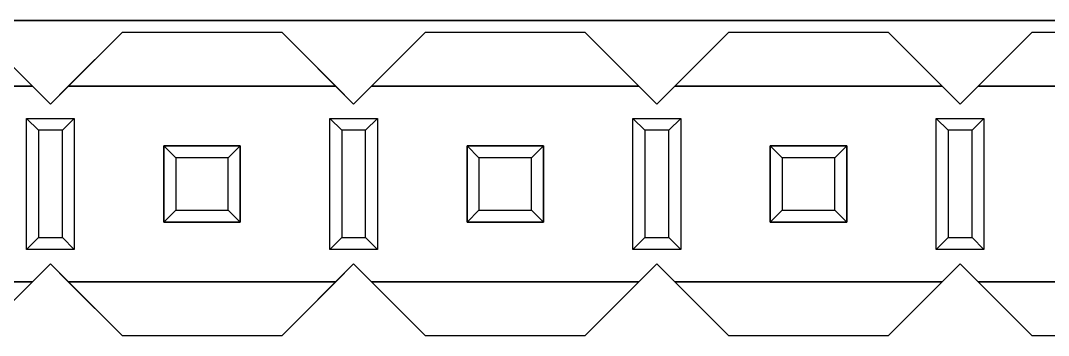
# Model space of a CAD drawing. Header units: millimetres. Extents: x -26.5 to 28.9, y -30 to 30.
# Drawn here: x 3.55 to 12.16, y 27.36 to 30 of the extents above; entities that cross this region are included whole.
import ezdxf

# ---------------------------------------------------------------- set-up
doc = ezdxf.new("R2010")
doc.units = ezdxf.units.MM
doc.layers.add('Feature', color=7, linetype='CONTINUOUS')

msp = doc.modelspace()

# ---------------------------------------------------------------- linework, layer by layer
at = {"layer": 'Feature'}
for p, q in [((-23.4975, 30, 1.6), (23.4975, 30, 1.6)), ((-23.4975, 30, 1.6), (23.4975, 30, 1.6)), ((23.4975, 30), (-23.4975, 30)), ((23.4975, 30), (-23.4975, 30)), ((3.65, 29.45, 1.6), (3.2, 29.9, 1.6)), ((3.65, 29.45, 1.6), (3.2, 29.9, 1.6)), ((3.8, 29.3, 4.1), (3.2, 29.9, 4.1)), ((3.8, 29.3, 4.1), (3.2, 29.9, 4.1)), ((4.4, 29.9, 4.1), (3.8, 29.3, 4.1)), ((4.4, 29.9, 4.1), (3.8, 29.3, 4.1)), ((4.4, 29.9, 1.6), (3.95, 29.45, 1.6)), ((4.4, 29.9, 1.6), (3.95, 29.45, 1.6)), ((5.74, 29.9, 1.6), (4.4, 29.9, 1.6)), ((5.74, 29.9, 1.6), (4.4, 29.9, 1.6)), ((4.4, 29.9, 1.6), (4.4, 29.9, 4.1)), ((5.74, 29.9, 4.1), (4.4, 29.9, 4.1)), ((4.4, 29.9, 1.6), (4.4, 29.9, 4.1)), ((5.74, 29.9, 4.1), (4.4, 29.9, 4.1)), ((6.19, 29.45, 1.6), (5.74, 29.9, 1.6)), ((5.74, 29.9, 1.6), (5.74, 29.9, 4.1)), ((6.19, 29.45, 1.6), (5.74, 29.9, 1.6)), ((5.74, 29.9, 1.6), (5.74, 29.9, 4.1)), ((6.34, 29.3, 4.1), (5.74, 29.9, 4.1)), ((6.34, 29.3, 4.1), (5.74, 29.9, 4.1)), ((6.94, 29.9, 4.1), (6.34, 29.3, 4.1)), ((6.94, 29.9, 4.1), (6.34, 29.3, 4.1)), ((6.94, 29.9, 1.6), (6.49, 29.45, 1.6)), ((6.94, 29.9, 1.6), (6.49, 29.45, 1.6)), ((8.28, 29.9, 1.6), (6.94, 29.9, 1.6)), ((8.28, 29.9, 1.6), (6.94, 29.9, 1.6)), ((6.94, 29.9, 1.6), (6.94, 29.9, 4.1)), ((8.28, 29.9, 4.1), (6.94, 29.9, 4.1)), ((6.94, 29.9, 1.6), (6.94, 29.9, 4.1)), ((8.28, 29.9, 4.1), (6.94, 29.9, 4.1)), ((8.73, 29.45, 1.6), (8.28, 29.9, 1.6)), ((8.28, 29.9, 1.6), (8.28, 29.9, 4.1)), ((8.73, 29.45, 1.6), (8.28, 29.9, 1.6)), ((8.28, 29.9, 1.6), (8.28, 29.9, 4.1)), ((8.88, 29.3, 4.1), (8.28, 29.9, 4.1)), ((8.88, 29.3, 4.1), (8.28, 29.9, 4.1)), ((9.48, 29.9, 4.1), (8.88, 29.3, 4.1)), ((9.48, 29.9, 4.1), (8.88, 29.3, 4.1)), ((9.48, 29.9, 1.6), (9.03, 29.45, 1.6)), ((9.48, 29.9, 1.6), (9.03, 29.45, 1.6)), ((10.82, 29.9, 1.6), (9.48, 29.9, 1.6)), ((10.82, 29.9, 1.6), (9.48, 29.9, 1.6)), ((9.48, 29.9, 1.6), (9.48, 29.9, 4.1)), ((10.82, 29.9, 4.1), (9.48, 29.9, 4.1)), ((9.48, 29.9, 1.6), (9.48, 29.9, 4.1)), ((10.82, 29.9, 4.1), (9.48, 29.9, 4.1)), ((11.27, 29.45, 1.6), (10.82, 29.9, 1.6)), ((10.82, 29.9, 1.6), (10.82, 29.9, 4.1)), ((11.27, 29.45, 1.6), (10.82, 29.9, 1.6)), ((10.82, 29.9, 1.6), (10.82, 29.9, 4.1)), ((11.42, 29.3, 4.1), (10.82, 29.9, 4.1)), ((11.42, 29.3, 4.1), (10.82, 29.9, 4.1)), ((12.02, 29.9, 4.1), (11.42, 29.3, 4.1)), ((12.02, 29.9, 4.1), (11.42, 29.3, 4.1)), ((12.02, 29.9, 1.6), (11.57, 29.45, 1.6)), ((12.02, 29.9, 1.6), (11.57, 29.45, 1.6)), ((13.36, 29.9, 1.6), (12.02, 29.9, 1.6)), ((13.36, 29.9, 1.6), (12.02, 29.9, 1.6)), ((12.02, 29.9, 1.6), (12.02, 29.9, 4.1)), ((13.36, 29.9, 4.1), (12.02, 29.9, 4.1)), ((12.02, 29.9, 1.6), (12.02, 29.9, 4.1)), ((13.36, 29.9, 4.1), (12.02, 29.9, 4.1)), ((3.65, 29.45, 1.6), (1.41, 29.45, 1.6)), ((3.65, 29.45, 1.6), (1.41, 29.45, 1.6)), ((1.41, 29.45, 2.3), (3.65, 29.45, 2.3)), ((1.41, 29.45, 2.3), (3.65, 29.45, 2.3)), ((3.65, 29.45, 2.3), (3.65, 29.45, 1.6)), ((3.8, 29.3, 2.3), (3.65, 29.45, 2.3)), ((3.65, 29.45, 2.3), (3.65, 29.45, 1.6)), ((3.8, 29.3, 2.3), (3.65, 29.45, 2.3)), ((3.95, 29.45, 2.3), (3.8, 29.3, 2.3)), ((3.95, 29.45, 2.3), (3.8, 29.3, 2.3)), ((6.19, 29.45, 1.6), (3.95, 29.45, 1.6)), ((3.95, 29.45, 1.6), (3.95, 29.45, 2.3)), ((6.19, 29.45, 1.6), (3.95, 29.45, 1.6)), ((3.95, 29.45, 2.3), (6.19, 29.45, 2.3)), ((3.95, 29.45, 1.6), (3.95, 29.45, 2.3)), ((3.95, 29.45, 2.3), (6.19, 29.45, 2.3)), ((6.19, 29.45, 2.3), (6.19, 29.45, 1.6)), ((6.34, 29.3, 2.3), (6.19, 29.45, 2.3)), ((6.19, 29.45, 2.3), (6.19, 29.45, 1.6)), ((6.34, 29.3, 2.3), (6.19, 29.45, 2.3)), ((6.49, 29.45, 2.3), (6.34, 29.3, 2.3)), ((6.49, 29.45, 2.3), (6.34, 29.3, 2.3)), ((8.73, 29.45, 1.6), (6.49, 29.45, 1.6)), ((6.49, 29.45, 1.6), (6.49, 29.45, 2.3)), ((8.73, 29.45, 1.6), (6.49, 29.45, 1.6)), ((6.49, 29.45, 2.3), (8.73, 29.45, 2.3)), ((6.49, 29.45, 1.6), (6.49, 29.45, 2.3)), ((6.49, 29.45, 2.3), (8.73, 29.45, 2.3)), ((8.73, 29.45, 2.3), (8.73, 29.45, 1.6)), ((8.88, 29.3, 2.3), (8.73, 29.45, 2.3)), ((8.73, 29.45, 2.3), (8.73, 29.45, 1.6)), ((8.88, 29.3, 2.3), (8.73, 29.45, 2.3)), ((9.03, 29.45, 2.3), (8.88, 29.3, 2.3)), ((9.03, 29.45, 2.3), (8.88, 29.3, 2.3)), ((11.27, 29.45, 1.6), (9.03, 29.45, 1.6)), ((9.03, 29.45, 1.6), (9.03, 29.45, 2.3)), ((11.27, 29.45, 1.6), (9.03, 29.45, 1.6)), ((9.03, 29.45, 2.3), (11.27, 29.45, 2.3)), ((9.03, 29.45, 1.6), (9.03, 29.45, 2.3)), ((9.03, 29.45, 2.3), (11.27, 29.45, 2.3)), ((11.27, 29.45, 2.3), (11.27, 29.45, 1.6)), ((11.42, 29.3, 2.3), (11.27, 29.45, 2.3)), ((11.27, 29.45, 2.3), (11.27, 29.45, 1.6)), ((11.42, 29.3, 2.3), (11.27, 29.45, 2.3)), ((11.57, 29.45, 2.3), (11.42, 29.3, 2.3)), ((11.57, 29.45, 2.3), (11.42, 29.3, 2.3)), ((13.81, 29.45, 1.6), (11.57, 29.45, 1.6)), ((11.57, 29.45, 1.6), (11.57, 29.45, 2.3)), ((13.81, 29.45, 1.6), (11.57, 29.45, 1.6)), ((11.57, 29.45, 2.3), (13.81, 29.45, 2.3)), ((11.57, 29.45, 1.6), (11.57, 29.45, 2.3)), ((11.57, 29.45, 2.3), (13.81, 29.45, 2.3)), ((3.8, 29.3, 2.3), (3.8, 29.3, 4.1)), ((3.8, 29.3, 2.3), (3.8, 29.3, 4.1)), ((6.34, 29.3, 2.3), (6.34, 29.3, 4.1)), ((6.34, 29.3, 2.3), (6.34, 29.3, 4.1)), ((8.88, 29.3, 2.3), (8.88, 29.3, 4.1)), ((8.88, 29.3, 2.3), (8.88, 29.3, 4.1)), ((11.42, 29.3, 2.3), (11.42, 29.3, 4.1)), ((11.42, 29.3, 2.3), (11.42, 29.3, 4.1)), ((3.6, 29.18, 4.1), (4, 29.18, 4.1)), ((3.6, 29.18, 4.1), (3.7, 29.08, 4)), ((3.6, 28.08, 4.1), (3.6, 29.18, 4.1)), ((3.6, 29.18, 4.1), (3.7, 29.08, 4)), ((3.6, 28.08, 4.1), (3.6, 29.18, 4.1)), ((3.6, 29.18, 4.1), (4, 29.18, 4.1)), ((4, 29.18, 4.1), (3.9, 29.08, 4)), ((4, 29.18, 4.1), (3.9, 29.08, 4)), ((4, 29.18, 4.1), (4, 28.08, 4.1)), ((4, 29.18, 4.1), (4, 28.08, 4.1)), ((6.14, 29.18, 4.1), (6.54, 29.18, 4.1)), ((6.14, 29.18, 4.1), (6.24, 29.08, 4)), ((6.14, 28.08, 4.1), (6.14, 29.18, 4.1)), ((6.14, 29.18, 4.1), (6.24, 29.08, 4)), ((6.14, 28.08, 4.1), (6.14, 29.18, 4.1)), ((6.14, 29.18, 4.1), (6.54, 29.18, 4.1)), ((6.54, 29.18, 4.1), (6.44, 29.08, 4)), ((6.54, 29.18, 4.1), (6.44, 29.08, 4)), ((6.54, 29.18, 4.1), (6.54, 28.08, 4.1)), ((6.54, 29.18, 4.1), (6.54, 28.08, 4.1)), ((8.68, 29.18, 4.1), (9.08, 29.18, 4.1)), ((8.68, 29.18, 4.1), (8.78, 29.08, 4)), ((8.68, 28.08, 4.1), (8.68, 29.18, 4.1)), ((8.68, 29.18, 4.1), (8.78, 29.08, 4)), ((8.68, 28.08, 4.1), (8.68, 29.18, 4.1)), ((8.68, 29.18, 4.1), (9.08, 29.18, 4.1)), ((9.08, 29.18, 4.1), (8.98, 29.08, 4)), ((9.08, 29.18, 4.1), (8.98, 29.08, 4)), ((9.08, 29.18, 4.1), (9.08, 28.08, 4.1)), ((9.08, 29.18, 4.1), (9.08, 28.08, 4.1)), ((11.22, 29.18, 4.1), (11.62, 29.18, 4.1)), ((11.22, 29.18, 4.1), (11.32, 29.08, 4)), ((11.22, 28.08, 4.1), (11.22, 29.18, 4.1)), ((11.22, 29.18, 4.1), (11.32, 29.08, 4)), ((11.22, 28.08, 4.1), (11.22, 29.18, 4.1)), ((11.22, 29.18, 4.1), (11.62, 29.18, 4.1)), ((11.62, 29.18, 4.1), (11.52, 29.08, 4)), ((11.62, 29.18, 4.1), (11.52, 29.08, 4)), ((11.62, 29.18, 4.1), (11.62, 28.08, 4.1)), ((11.62, 29.18, 4.1), (11.62, 28.08, 4.1)), ((3.9, 29.08, 4), (3.7, 29.08, 4)), ((3.7, 29.08, 4), (3.7, 28.18, 4)), ((3.9, 29.08, 4), (3.7, 29.08, 4)), ((3.7, 29.08, 4), (3.7, 28.18, 4)), ((3.9, 28.18, 4), (3.9, 29.08, 4)), ((3.9, 28.18, 4), (3.9, 29.08, 4)), ((6.44, 29.08, 4), (6.24, 29.08, 4)), ((6.24, 29.08, 4), (6.24, 28.18, 4)), ((6.44, 29.08, 4), (6.24, 29.08, 4)), ((6.24, 29.08, 4), (6.24, 28.18, 4)), ((6.44, 28.18, 4), (6.44, 29.08, 4)), ((6.44, 28.18, 4), (6.44, 29.08, 4)), ((8.98, 29.08, 4), (8.78, 29.08, 4)), ((8.78, 29.08, 4), (8.78, 28.18, 4)), ((8.98, 29.08, 4), (8.78, 29.08, 4)), ((8.78, 29.08, 4), (8.78, 28.18, 4)), ((8.98, 28.18, 4), (8.98, 29.08, 4)), ((8.98, 28.18, 4), (8.98, 29.08, 4)), ((11.52, 29.08, 4), (11.32, 29.08, 4)), ((11.32, 29.08, 4), (11.32, 28.18, 4)), ((11.52, 29.08, 4), (11.32, 29.08, 4)), ((11.32, 29.08, 4), (11.32, 28.18, 4)), ((11.52, 28.18, 4), (11.52, 29.08, 4)), ((11.52, 28.18, 4), (11.52, 29.08, 4)), ((5.39, 28.95, -1.12525), (4.75, 28.95, -1.12525)), ((4.85, 28.85, -1.4), (4.75, 28.95, -1.12525)), ((4.75, 28.95, -1.12525), (4.75, 28.31, -1.12525)), ((4.85, 28.85, -1.4), (4.75, 28.95, -1.12525)), ((5.39, 28.95, 9.92525), (4.75, 28.95, 9.92525)), ((4.75, 28.95, 9.92525), (4.85, 28.85, 10.2)), ((4.75, 28.95, 9.92525), (4.75, 28.31, 9.92525)), ((4.75, 28.95, 9.92525), (4.85, 28.85, 10.2)), ((5.39, 28.95, -1.12525), (4.75, 28.95, -1.12525)), ((4.75, 28.95, -1.12525), (4.75, 28.95, 2.3)), ((4.75, 28.95, 2.3), (5.39, 28.95, 2.3)), ((5.39, 28.95, 9.92525), (4.75, 28.95, 9.92525)), ((5.39, 28.95, 4.1), (4.75, 28.95, 4.1)), ((4.75, 28.95, 4.1), (4.75, 28.95, 9.92525)), ((4.75, 28.95, -1.12525), (4.75, 28.31, -1.12525)), ((4.75, 28.31, 2.3), (4.75, 28.95, 2.3)), ((4.75, 28.95, -1.12525), (4.75, 28.95, 2.3)), ((4.75, 28.95, 9.92525), (4.75, 28.31, 9.92525)), ((4.75, 28.95, 4.1), (4.75, 28.95, 9.92525)), ((4.75, 28.95, 4.1), (4.75, 28.31, 4.1)), ((5.39, 28.95, 4.1), (4.75, 28.95, 4.1)), ((4.75, 28.95, 4.1), (4.75, 28.31, 4.1)), ((4.75, 28.95, 2.3), (5.39, 28.95, 2.3)), ((4.75, 28.31, 2.3), (4.75, 28.95, 2.3)), ((5.29, 28.85, -1.4), (5.39, 28.95, -1.12525)), ((5.29, 28.85, -1.4), (5.39, 28.95, -1.12525)), ((5.39, 28.95, 9.92525), (5.29, 28.85, 10.2)), ((5.39, 28.95, 9.92525), (5.29, 28.85, 10.2)), ((5.39, 28.31, -1.12525), (5.39, 28.95, -1.12525)), ((5.39, 28.31, 9.92525), (5.39, 28.95, 9.92525)), ((5.39, 28.95, -1.12525), (5.39, 28.95, 2.3)), ((5.39, 28.95, 4.1), (5.39, 28.95, 9.92525)), ((5.39, 28.31, -1.12525), (5.39, 28.95, -1.12525)), ((5.39, 28.95, -1.12525), (5.39, 28.95, 2.3)), ((5.39, 28.95, 2.3), (5.39, 28.31, 2.3)), ((5.39, 28.31, 9.92525), (5.39, 28.95, 9.92525)), ((5.39, 28.31, 4.1), (5.39, 28.95, 4.1)), ((5.39, 28.95, 4.1), (5.39, 28.95, 9.92525)), ((5.39, 28.31, 4.1), (5.39, 28.95, 4.1)), ((5.39, 28.95, 2.3), (5.39, 28.31, 2.3)), ((7.93, 28.95, -1.12525), (7.29, 28.95, -1.12525)), ((7.39, 28.85, -1.4), (7.29, 28.95, -1.12525)), ((7.29, 28.95, -1.12525), (7.29, 28.31, -1.12525)), ((7.39, 28.85, -1.4), (7.29, 28.95, -1.12525)), ((7.93, 28.95, 9.92525), (7.29, 28.95, 9.92525)), ((7.29, 28.95, 9.92525), (7.39, 28.85, 10.2)), ((7.29, 28.95, 9.92525), (7.29, 28.31, 9.92525)), ((7.29, 28.95, 9.92525), (7.39, 28.85, 10.2)), ((7.93, 28.95, -1.12525), (7.29, 28.95, -1.12525)), ((7.29, 28.95, -1.12525), (7.29, 28.95, 2.3)), ((7.29, 28.95, 2.3), (7.93, 28.95, 2.3)), ((7.93, 28.95, 9.92525), (7.29, 28.95, 9.92525)), ((7.93, 28.95, 4.1), (7.29, 28.95, 4.1)), ((7.29, 28.95, 4.1), (7.29, 28.95, 9.92525)), ((7.29, 28.95, -1.12525), (7.29, 28.31, -1.12525)), ((7.29, 28.31, 2.3), (7.29, 28.95, 2.3)), ((7.29, 28.95, -1.12525), (7.29, 28.95, 2.3)), ((7.29, 28.95, 9.92525), (7.29, 28.31, 9.92525)), ((7.29, 28.95, 4.1), (7.29, 28.95, 9.92525)), ((7.29, 28.95, 4.1), (7.29, 28.31, 4.1)), ((7.93, 28.95, 4.1), (7.29, 28.95, 4.1)), ((7.29, 28.95, 4.1), (7.29, 28.31, 4.1)), ((7.29, 28.95, 2.3), (7.93, 28.95, 2.3)), ((7.29, 28.31, 2.3), (7.29, 28.95, 2.3)), ((7.83, 28.85, -1.4), (7.93, 28.95, -1.12525)), ((7.83, 28.85, -1.4), (7.93, 28.95, -1.12525)), ((7.93, 28.95, 9.92525), (7.83, 28.85, 10.2)), ((7.93, 28.95, 9.92525), (7.83, 28.85, 10.2)), ((7.93, 28.31, -1.12525), (7.93, 28.95, -1.12525)), ((7.93, 28.31, 9.92525), (7.93, 28.95, 9.92525)), ((7.93, 28.95, -1.12525), (7.93, 28.95, 2.3)), ((7.93, 28.95, 4.1), (7.93, 28.95, 9.92525)), ((7.93, 28.31, -1.12525), (7.93, 28.95, -1.12525)), ((7.93, 28.95, -1.12525), (7.93, 28.95, 2.3)), ((7.93, 28.95, 2.3), (7.93, 28.31, 2.3)), ((7.93, 28.31, 9.92525), (7.93, 28.95, 9.92525)), ((7.93, 28.31, 4.1), (7.93, 28.95, 4.1)), ((7.93, 28.95, 4.1), (7.93, 28.95, 9.92525)), ((7.93, 28.31, 4.1), (7.93, 28.95, 4.1)), ((7.93, 28.95, 2.3), (7.93, 28.31, 2.3)), ((10.47, 28.95, -1.12525), (9.83, 28.95, -1.12525)), ((9.93, 28.85, -1.4), (9.83, 28.95, -1.12525)), ((9.83, 28.95, -1.12525), (9.83, 28.31, -1.12525)), ((9.93, 28.85, -1.4), (9.83, 28.95, -1.12525)), ((10.47, 28.95, 9.92525), (9.83, 28.95, 9.92525)), ((9.83, 28.95, 9.92525), (9.93, 28.85, 10.2)), ((9.83, 28.95, 9.92525), (9.83, 28.31, 9.92525)), ((9.83, 28.95, 9.92525), (9.93, 28.85, 10.2)), ((10.47, 28.95, -1.12525), (9.83, 28.95, -1.12525)), ((9.83, 28.95, -1.12525), (9.83, 28.95, 2.3)), ((9.83, 28.95, 2.3), (10.47, 28.95, 2.3)), ((10.47, 28.95, 9.92525), (9.83, 28.95, 9.92525)), ((10.47, 28.95, 4.1), (9.83, 28.95, 4.1)), ((9.83, 28.95, 4.1), (9.83, 28.95, 9.92525)), ((9.83, 28.95, -1.12525), (9.83, 28.31, -1.12525)), ((9.83, 28.31, 2.3), (9.83, 28.95, 2.3)), ((9.83, 28.95, -1.12525), (9.83, 28.95, 2.3)), ((9.83, 28.95, 9.92525), (9.83, 28.31, 9.92525)), ((9.83, 28.95, 4.1), (9.83, 28.95, 9.92525)), ((9.83, 28.95, 4.1), (9.83, 28.31, 4.1)), ((10.47, 28.95, 4.1), (9.83, 28.95, 4.1)), ((9.83, 28.95, 4.1), (9.83, 28.31, 4.1)), ((9.83, 28.95, 2.3), (10.47, 28.95, 2.3)), ((9.83, 28.31, 2.3), (9.83, 28.95, 2.3)), ((10.37, 28.85, -1.4), (10.47, 28.95, -1.12525)), ((10.37, 28.85, -1.4), (10.47, 28.95, -1.12525)), ((10.47, 28.95, 9.92525), (10.37, 28.85, 10.2)), ((10.47, 28.95, 9.92525), (10.37, 28.85, 10.2)), ((10.47, 28.31, -1.12525), (10.47, 28.95, -1.12525)), ((10.47, 28.31, 9.92525), (10.47, 28.95, 9.92525)), ((10.47, 28.95, -1.12525), (10.47, 28.95, 2.3)), ((10.47, 28.95, 4.1), (10.47, 28.95, 9.92525)), ((10.47, 28.31, -1.12525), (10.47, 28.95, -1.12525)), ((10.47, 28.95, -1.12525), (10.47, 28.95, 2.3)), ((10.47, 28.95, 2.3), (10.47, 28.31, 2.3)), ((10.47, 28.31, 9.92525), (10.47, 28.95, 9.92525)), ((10.47, 28.31, 4.1), (10.47, 28.95, 4.1)), ((10.47, 28.95, 4.1), (10.47, 28.95, 9.92525)), ((10.47, 28.31, 4.1), (10.47, 28.95, 4.1)), ((10.47, 28.95, 2.3), (10.47, 28.31, 2.3)), ((5.29, 28.85, -1.4), (4.85, 28.85, -1.4)), ((4.85, 28.85, -1.4), (4.85, 28.41, -1.4)), ((5.29, 28.85, 10.2), (4.85, 28.85, 10.2)), ((4.85, 28.85, 10.2), (4.85, 28.41, 10.2)), ((4.85, 28.85, -1.4), (4.85, 28.41, -1.4)), ((5.29, 28.85, -1.4), (4.85, 28.85, -1.4)), ((4.85, 28.85, 10.2), (4.85, 28.41, 10.2)), ((5.29, 28.85, 10.2), (4.85, 28.85, 10.2)), ((5.29, 28.41, -1.4), (5.29, 28.85, -1.4)), ((5.29, 28.41, 10.2), (5.29, 28.85, 10.2)), ((5.29, 28.41, -1.4), (5.29, 28.85, -1.4)), ((5.29, 28.41, 10.2), (5.29, 28.85, 10.2)), ((7.83, 28.85, -1.4), (7.39, 28.85, -1.4)), ((7.39, 28.85, -1.4), (7.39, 28.41, -1.4)), ((7.83, 28.85, 10.2), (7.39, 28.85, 10.2)), ((7.39, 28.85, 10.2), (7.39, 28.41, 10.2)), ((7.39, 28.85, -1.4), (7.39, 28.41, -1.4)), ((7.83, 28.85, -1.4), (7.39, 28.85, -1.4)), ((7.39, 28.85, 10.2), (7.39, 28.41, 10.2)), ((7.83, 28.85, 10.2), (7.39, 28.85, 10.2)), ((7.83, 28.41, -1.4), (7.83, 28.85, -1.4)), ((7.83, 28.41, 10.2), (7.83, 28.85, 10.2)), ((7.83, 28.41, -1.4), (7.83, 28.85, -1.4)), ((7.83, 28.41, 10.2), (7.83, 28.85, 10.2)), ((10.37, 28.85, -1.4), (9.93, 28.85, -1.4)), ((9.93, 28.85, -1.4), (9.93, 28.41, -1.4)), ((10.37, 28.85, 10.2), (9.93, 28.85, 10.2)), ((9.93, 28.85, 10.2), (9.93, 28.41, 10.2)), ((9.93, 28.85, -1.4), (9.93, 28.41, -1.4)), ((10.37, 28.85, -1.4), (9.93, 28.85, -1.4)), ((9.93, 28.85, 10.2), (9.93, 28.41, 10.2)), ((10.37, 28.85, 10.2), (9.93, 28.85, 10.2)), ((10.37, 28.41, -1.4), (10.37, 28.85, -1.4)), ((10.37, 28.41, 10.2), (10.37, 28.85, 10.2)), ((10.37, 28.41, -1.4), (10.37, 28.85, -1.4)), ((10.37, 28.41, 10.2), (10.37, 28.85, 10.2)), ((4.85, 28.41, -1.4), (4.75, 28.31, -1.12525)), ((4.85, 28.41, -1.4), (4.75, 28.31, -1.12525)), ((4.75, 28.31, 9.92525), (4.85, 28.41, 10.2)), ((4.75, 28.31, 9.92525), (4.85, 28.41, 10.2)), ((4.85, 28.41, -1.4), (5.29, 28.41, -1.4)), ((4.85, 28.41, 10.2), (5.29, 28.41, 10.2)), ((4.85, 28.41, -1.4), (5.29, 28.41, -1.4)), ((4.85, 28.41, 10.2), (5.29, 28.41, 10.2)), ((5.29, 28.41, -1.4), (5.39, 28.31, -1.12525)), ((5.29, 28.41, -1.4), (5.39, 28.31, -1.12525)), ((5.39, 28.31, 9.92525), (5.29, 28.41, 10.2)), ((5.39, 28.31, 9.92525), (5.29, 28.41, 10.2)), ((7.39, 28.41, -1.4), (7.29, 28.31, -1.12525)), ((7.39, 28.41, -1.4), (7.29, 28.31, -1.12525)), ((7.29, 28.31, 9.92525), (7.39, 28.41, 10.2)), ((7.29, 28.31, 9.92525), (7.39, 28.41, 10.2)), ((7.39, 28.41, -1.4), (7.83, 28.41, -1.4)), ((7.39, 28.41, 10.2), (7.83, 28.41, 10.2)), ((7.39, 28.41, -1.4), (7.83, 28.41, -1.4)), ((7.39, 28.41, 10.2), (7.83, 28.41, 10.2)), ((7.83, 28.41, -1.4), (7.93, 28.31, -1.12525)), ((7.83, 28.41, -1.4), (7.93, 28.31, -1.12525)), ((7.93, 28.31, 9.92525), (7.83, 28.41, 10.2)), ((7.93, 28.31, 9.92525), (7.83, 28.41, 10.2)), ((9.93, 28.41, -1.4), (9.83, 28.31, -1.12525)), ((9.93, 28.41, -1.4), (9.83, 28.31, -1.12525)), ((9.83, 28.31, 9.92525), (9.93, 28.41, 10.2)), ((9.83, 28.31, 9.92525), (9.93, 28.41, 10.2)), ((9.93, 28.41, -1.4), (10.37, 28.41, -1.4)), ((9.93, 28.41, 10.2), (10.37, 28.41, 10.2)), ((9.93, 28.41, -1.4), (10.37, 28.41, -1.4)), ((9.93, 28.41, 10.2), (10.37, 28.41, 10.2)), ((10.37, 28.41, -1.4), (10.47, 28.31, -1.12525)), ((10.37, 28.41, -1.4), (10.47, 28.31, -1.12525)), ((10.47, 28.31, 9.92525), (10.37, 28.41, 10.2)), ((10.47, 28.31, 9.92525), (10.37, 28.41, 10.2)), ((4.75, 28.31, -1.12525), (5.39, 28.31, -1.12525)), ((4.75, 28.31, 9.92525), (5.39, 28.31, 9.92525)), ((4.75, 28.31, -1.12525), (4.75, 28.31, 2.3)), ((4.75, 28.31, 4.1), (4.75, 28.31, 9.92525)), ((4.75, 28.31, -1.12525), (5.39, 28.31, -1.12525)), ((5.39, 28.31, 2.3), (4.75, 28.31, 2.3)), ((4.75, 28.31, -1.12525), (4.75, 28.31, 2.3)), ((4.75, 28.31, 9.92525), (5.39, 28.31, 9.92525)), ((4.75, 28.31, 4.1), (4.75, 28.31, 9.92525)), ((4.75, 28.31, 4.1), (5.39, 28.31, 4.1)), ((4.75, 28.31, 4.1), (5.39, 28.31, 4.1)), ((5.39, 28.31, 2.3), (4.75, 28.31, 2.3)), ((5.39, 28.31, -1.12525), (5.39, 28.31, 2.3)), ((5.39, 28.31, 4.1), (5.39, 28.31, 9.92525)), ((5.39, 28.31, -1.12525), (5.39, 28.31, 2.3)), ((5.39, 28.31, 4.1), (5.39, 28.31, 9.92525)), ((7.29, 28.31, -1.12525), (7.93, 28.31, -1.12525)), ((7.29, 28.31, 9.92525), (7.93, 28.31, 9.92525)), ((7.29, 28.31, -1.12525), (7.29, 28.31, 2.3)), ((7.29, 28.31, 4.1), (7.29, 28.31, 9.92525)), ((7.29, 28.31, -1.12525), (7.93, 28.31, -1.12525)), ((7.93, 28.31, 2.3), (7.29, 28.31, 2.3)), ((7.29, 28.31, -1.12525), (7.29, 28.31, 2.3)), ((7.29, 28.31, 9.92525), (7.93, 28.31, 9.92525)), ((7.29, 28.31, 4.1), (7.29, 28.31, 9.92525)), ((7.29, 28.31, 4.1), (7.93, 28.31, 4.1)), ((7.29, 28.31, 4.1), (7.93, 28.31, 4.1)), ((7.93, 28.31, 2.3), (7.29, 28.31, 2.3)), ((7.93, 28.31, -1.12525), (7.93, 28.31, 2.3)), ((7.93, 28.31, 4.1), (7.93, 28.31, 9.92525)), ((7.93, 28.31, -1.12525), (7.93, 28.31, 2.3)), ((7.93, 28.31, 4.1), (7.93, 28.31, 9.92525)), ((9.83, 28.31, -1.12525), (10.47, 28.31, -1.12525)), ((9.83, 28.31, 9.92525), (10.47, 28.31, 9.92525)), ((9.83, 28.31, -1.12525), (9.83, 28.31, 2.3)), ((9.83, 28.31, 4.1), (9.83, 28.31, 9.92525)), ((9.83, 28.31, -1.12525), (10.47, 28.31, -1.12525)), ((10.47, 28.31, 2.3), (9.83, 28.31, 2.3)), ((9.83, 28.31, -1.12525), (9.83, 28.31, 2.3)), ((9.83, 28.31, 9.92525), (10.47, 28.31, 9.92525)), ((9.83, 28.31, 4.1), (9.83, 28.31, 9.92525)), ((9.83, 28.31, 4.1), (10.47, 28.31, 4.1)), ((9.83, 28.31, 4.1), (10.47, 28.31, 4.1)), ((10.47, 28.31, 2.3), (9.83, 28.31, 2.3)), ((10.47, 28.31, -1.12525), (10.47, 28.31, 2.3)), ((10.47, 28.31, 4.1), (10.47, 28.31, 9.92525)), ((10.47, 28.31, -1.12525), (10.47, 28.31, 2.3)), ((10.47, 28.31, 4.1), (10.47, 28.31, 9.92525)), ((3.6, 28.08, 4.1), (3.7, 28.18, 4)), ((3.6, 28.08, 4.1), (3.7, 28.18, 4)), ((3.7, 28.18, 4), (3.9, 28.18, 4)), ((3.7, 28.18, 4), (3.9, 28.18, 4)), ((3.9, 28.18, 4), (4, 28.08, 4.1)), ((3.9, 28.18, 4), (4, 28.08, 4.1)), ((6.14, 28.08, 4.1), (6.24, 28.18, 4)), ((6.14, 28.08, 4.1), (6.24, 28.18, 4)), ((6.24, 28.18, 4), (6.44, 28.18, 4)), ((6.24, 28.18, 4), (6.44, 28.18, 4)), ((6.44, 28.18, 4), (6.54, 28.08, 4.1)), ((6.44, 28.18, 4), (6.54, 28.08, 4.1)), ((8.68, 28.08, 4.1), (8.78, 28.18, 4)), ((8.68, 28.08, 4.1), (8.78, 28.18, 4)), ((8.78, 28.18, 4), (8.98, 28.18, 4)), ((8.78, 28.18, 4), (8.98, 28.18, 4)), ((8.98, 28.18, 4), (9.08, 28.08, 4.1)), ((8.98, 28.18, 4), (9.08, 28.08, 4.1)), ((11.22, 28.08, 4.1), (11.32, 28.18, 4)), ((11.22, 28.08, 4.1), (11.32, 28.18, 4)), ((11.32, 28.18, 4), (11.52, 28.18, 4)), ((11.32, 28.18, 4), (11.52, 28.18, 4)), ((11.52, 28.18, 4), (11.62, 28.08, 4.1)), ((11.52, 28.18, 4), (11.62, 28.08, 4.1)), ((4, 28.08, 4.1), (3.6, 28.08, 4.1)), ((4, 28.08, 4.1), (3.6, 28.08, 4.1)), ((6.54, 28.08, 4.1), (6.14, 28.08, 4.1)), ((6.54, 28.08, 4.1), (6.14, 28.08, 4.1)), ((9.08, 28.08, 4.1), (8.68, 28.08, 4.1)), ((9.08, 28.08, 4.1), (8.68, 28.08, 4.1)), ((11.62, 28.08, 4.1), (11.22, 28.08, 4.1)), ((11.62, 28.08, 4.1), (11.22, 28.08, 4.1)), ((3.2, 27.36, 4.1), (3.8, 27.96, 4.1)), ((3.2, 27.36, 4.1), (3.8, 27.96, 4.1)), ((3.65, 27.81, 2.3), (3.8, 27.96, 2.3)), ((3.65, 27.81, 2.3), (3.8, 27.96, 2.3)), ((3.8, 27.96, 4.1), (3.8, 27.96, 2.3)), ((3.8, 27.96, 4.1), (4.4, 27.36, 4.1)), ((3.8, 27.96, 4.1), (3.8, 27.96, 2.3)), ((3.8, 27.96, 2.3), (3.95, 27.81, 2.3)), ((3.8, 27.96, 4.1), (4.4, 27.36, 4.1)), ((3.8, 27.96, 2.3), (3.95, 27.81, 2.3)), ((5.74, 27.36, 4.1), (6.34, 27.96, 4.1)), ((5.74, 27.36, 4.1), (6.34, 27.96, 4.1)), ((6.19, 27.81, 2.3), (6.34, 27.96, 2.3)), ((6.19, 27.81, 2.3), (6.34, 27.96, 2.3)), ((6.34, 27.96, 4.1), (6.34, 27.96, 2.3)), ((6.34, 27.96, 4.1), (6.94, 27.36, 4.1)), ((6.34, 27.96, 4.1), (6.34, 27.96, 2.3)), ((6.34, 27.96, 2.3), (6.49, 27.81, 2.3)), ((6.34, 27.96, 4.1), (6.94, 27.36, 4.1)), ((6.34, 27.96, 2.3), (6.49, 27.81, 2.3)), ((8.28, 27.36, 4.1), (8.88, 27.96, 4.1)), ((8.28, 27.36, 4.1), (8.88, 27.96, 4.1)), ((8.73, 27.81, 2.3), (8.88, 27.96, 2.3)), ((8.73, 27.81, 2.3), (8.88, 27.96, 2.3)), ((8.88, 27.96, 4.1), (8.88, 27.96, 2.3)), ((8.88, 27.96, 4.1), (9.48, 27.36, 4.1)), ((8.88, 27.96, 4.1), (8.88, 27.96, 2.3)), ((8.88, 27.96, 2.3), (9.03, 27.81, 2.3)), ((8.88, 27.96, 4.1), (9.48, 27.36, 4.1)), ((8.88, 27.96, 2.3), (9.03, 27.81, 2.3)), ((10.82, 27.36, 4.1), (11.42, 27.96, 4.1)), ((10.82, 27.36, 4.1), (11.42, 27.96, 4.1)), ((11.27, 27.81, 2.3), (11.42, 27.96, 2.3)), ((11.27, 27.81, 2.3), (11.42, 27.96, 2.3)), ((11.42, 27.96, 4.1), (11.42, 27.96, 2.3)), ((11.42, 27.96, 4.1), (12.02, 27.36, 4.1)), ((11.42, 27.96, 4.1), (11.42, 27.96, 2.3)), ((11.42, 27.96, 2.3), (11.57, 27.81, 2.3)), ((11.42, 27.96, 4.1), (12.02, 27.36, 4.1)), ((11.42, 27.96, 2.3), (11.57, 27.81, 2.3)), ((1.41, 27.81, 1.6), (3.65, 27.81, 1.6)), ((3.65, 27.81, 2.3), (1.41, 27.81, 2.3)), ((1.41, 27.81, 1.6), (3.65, 27.81, 1.6)), ((3.65, 27.81, 2.3), (1.41, 27.81, 2.3)), ((3.2, 27.36, 1.6), (3.65, 27.81, 1.6)), ((3.2, 27.36, 1.6), (3.65, 27.81, 1.6)), ((3.65, 27.81, 1.6), (3.65, 27.81, 2.3)), ((3.65, 27.81, 1.6), (3.65, 27.81, 2.3)), ((3.95, 27.81, 1.6), (6.19, 27.81, 1.6)), ((3.95, 27.81, 1.6), (4.4, 27.36, 1.6)), ((3.95, 27.81, 2.3), (3.95, 27.81, 1.6)), ((3.95, 27.81, 1.6), (4.4, 27.36, 1.6)), ((3.95, 27.81, 2.3), (3.95, 27.81, 1.6)), ((6.19, 27.81, 2.3), (3.95, 27.81, 2.3)), ((3.95, 27.81, 1.6), (6.19, 27.81, 1.6)), ((6.19, 27.81, 2.3), (3.95, 27.81, 2.3)), ((5.74, 27.36, 1.6), (6.19, 27.81, 1.6)), ((5.74, 27.36, 1.6), (6.19, 27.81, 1.6)), ((6.19, 27.81, 1.6), (6.19, 27.81, 2.3)), ((6.19, 27.81, 1.6), (6.19, 27.81, 2.3)), ((6.49, 27.81, 1.6), (8.73, 27.81, 1.6)), ((6.49, 27.81, 1.6), (6.94, 27.36, 1.6)), ((6.49, 27.81, 2.3), (6.49, 27.81, 1.6)), ((6.49, 27.81, 1.6), (6.94, 27.36, 1.6)), ((6.49, 27.81, 2.3), (6.49, 27.81, 1.6)), ((8.73, 27.81, 2.3), (6.49, 27.81, 2.3)), ((6.49, 27.81, 1.6), (8.73, 27.81, 1.6)), ((8.73, 27.81, 2.3), (6.49, 27.81, 2.3)), ((8.28, 27.36, 1.6), (8.73, 27.81, 1.6)), ((8.28, 27.36, 1.6), (8.73, 27.81, 1.6)), ((8.73, 27.81, 1.6), (8.73, 27.81, 2.3)), ((8.73, 27.81, 1.6), (8.73, 27.81, 2.3)), ((9.03, 27.81, 1.6), (11.27, 27.81, 1.6)), ((9.03, 27.81, 1.6), (9.48, 27.36, 1.6)), ((9.03, 27.81, 2.3), (9.03, 27.81, 1.6)), ((9.03, 27.81, 1.6), (9.48, 27.36, 1.6)), ((9.03, 27.81, 2.3), (9.03, 27.81, 1.6)), ((11.27, 27.81, 2.3), (9.03, 27.81, 2.3)), ((9.03, 27.81, 1.6), (11.27, 27.81, 1.6)), ((11.27, 27.81, 2.3), (9.03, 27.81, 2.3)), ((10.82, 27.36, 1.6), (11.27, 27.81, 1.6)), ((10.82, 27.36, 1.6), (11.27, 27.81, 1.6)), ((11.27, 27.81, 1.6), (11.27, 27.81, 2.3)), ((11.27, 27.81, 1.6), (11.27, 27.81, 2.3)), ((11.57, 27.81, 1.6), (13.81, 27.81, 1.6)), ((11.57, 27.81, 1.6), (12.02, 27.36, 1.6)), ((11.57, 27.81, 2.3), (11.57, 27.81, 1.6)), ((11.57, 27.81, 1.6), (12.02, 27.36, 1.6)), ((11.57, 27.81, 2.3), (11.57, 27.81, 1.6)), ((13.81, 27.81, 2.3), (11.57, 27.81, 2.3)), ((11.57, 27.81, 1.6), (13.81, 27.81, 1.6)), ((13.81, 27.81, 2.3), (11.57, 27.81, 2.3)), ((4.4, 27.36, 1.6), (5.74, 27.36, 1.6)), ((4.4, 27.36, 1.6), (5.74, 27.36, 1.6)), ((4.4, 27.36, 4.1), (5.74, 27.36, 4.1)), ((4.4, 27.36, 1.6), (4.4, 27.36, 4.1)), ((4.4, 27.36, 1.6), (4.4, 27.36, 4.1)), ((4.4, 27.36, 4.1), (5.74, 27.36, 4.1)), ((5.74, 27.36, 1.6), (5.74, 27.36, 4.1)), ((5.74, 27.36, 1.6), (5.74, 27.36, 4.1)), ((6.94, 27.36, 1.6), (8.28, 27.36, 1.6)), ((6.94, 27.36, 1.6), (8.28, 27.36, 1.6)), ((6.94, 27.36, 4.1), (8.28, 27.36, 4.1)), ((6.94, 27.36, 1.6), (6.94, 27.36, 4.1)), ((6.94, 27.36, 1.6), (6.94, 27.36, 4.1)), ((6.94, 27.36, 4.1), (8.28, 27.36, 4.1)), ((8.28, 27.36, 1.6), (8.28, 27.36, 4.1)), ((8.28, 27.36, 1.6), (8.28, 27.36, 4.1)), ((9.48, 27.36, 1.6), (10.82, 27.36, 1.6)), ((9.48, 27.36, 1.6), (10.82, 27.36, 1.6)), ((9.48, 27.36, 4.1), (10.82, 27.36, 4.1)), ((9.48, 27.36, 1.6), (9.48, 27.36, 4.1)), ((9.48, 27.36, 1.6), (9.48, 27.36, 4.1)), ((9.48, 27.36, 4.1), (10.82, 27.36, 4.1)), ((10.82, 27.36, 1.6), (10.82, 27.36, 4.1)), ((10.82, 27.36, 1.6), (10.82, 27.36, 4.1)), ((12.02, 27.36, 1.6), (13.36, 27.36, 1.6)), ((12.02, 27.36, 1.6), (13.36, 27.36, 1.6)), ((12.02, 27.36, 4.1), (13.36, 27.36, 4.1)), ((12.02, 27.36, 1.6), (12.02, 27.36, 4.1)), ((12.02, 27.36, 1.6), (12.02, 27.36, 4.1)), ((12.02, 27.36, 4.1), (13.36, 27.36, 4.1))]:
    msp.add_line(p, q, dxfattribs=at)

doc.saveas('drawing.dxf')
